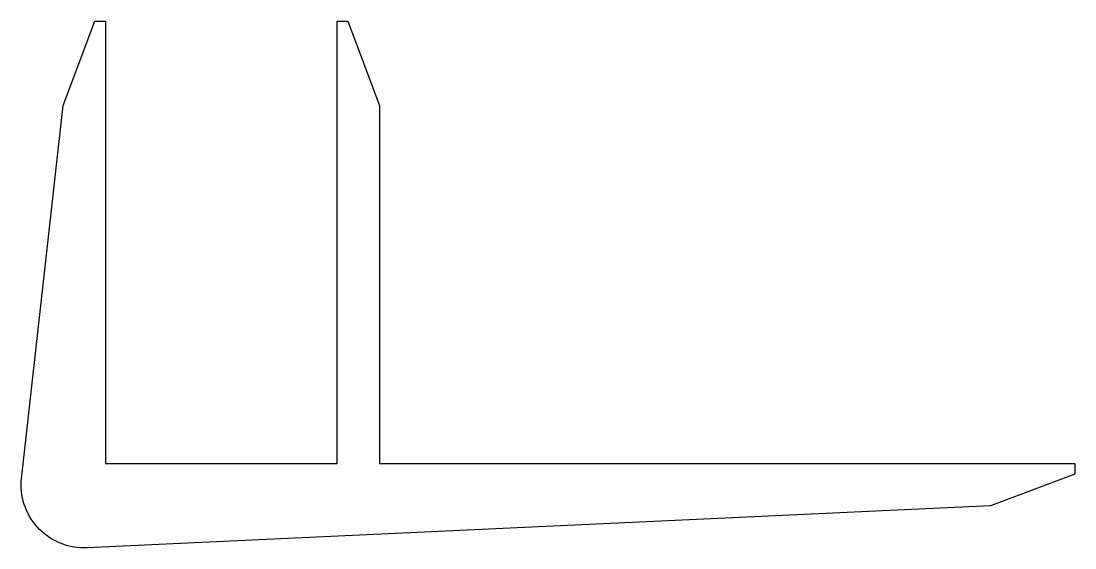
# Model space of a CAD drawing. Extents: x 145 to 195, y 212.5 to 237.5.
import ezdxf

# ---------------------------------------------------------------- set-up
doc = ezdxf.new("R2010")
doc.units = 0
doc.layers.get('0').update_dxf_attribs({"linetype": 'CONTINUOUS'})

msp = doc.modelspace()

# ---------------------------------------------------------------- linework, layer by layer
msp.add_lwpolyline([(191.027, 214.529), (148.167, 212.532, -0.441755), (145.031, 215.669), (147.027, 233.529), (148.527, 237.529), (149.027, 237.529), (149.027, 216.529), (160.027, 216.529), (160.027, 237.529), (160.527, 237.529), (162.027, 233.529), (162.027, 216.529), (195.027, 216.529), (195.027, 216.029)], format="xyb", close=True)

doc.saveas('drawing.dxf')
